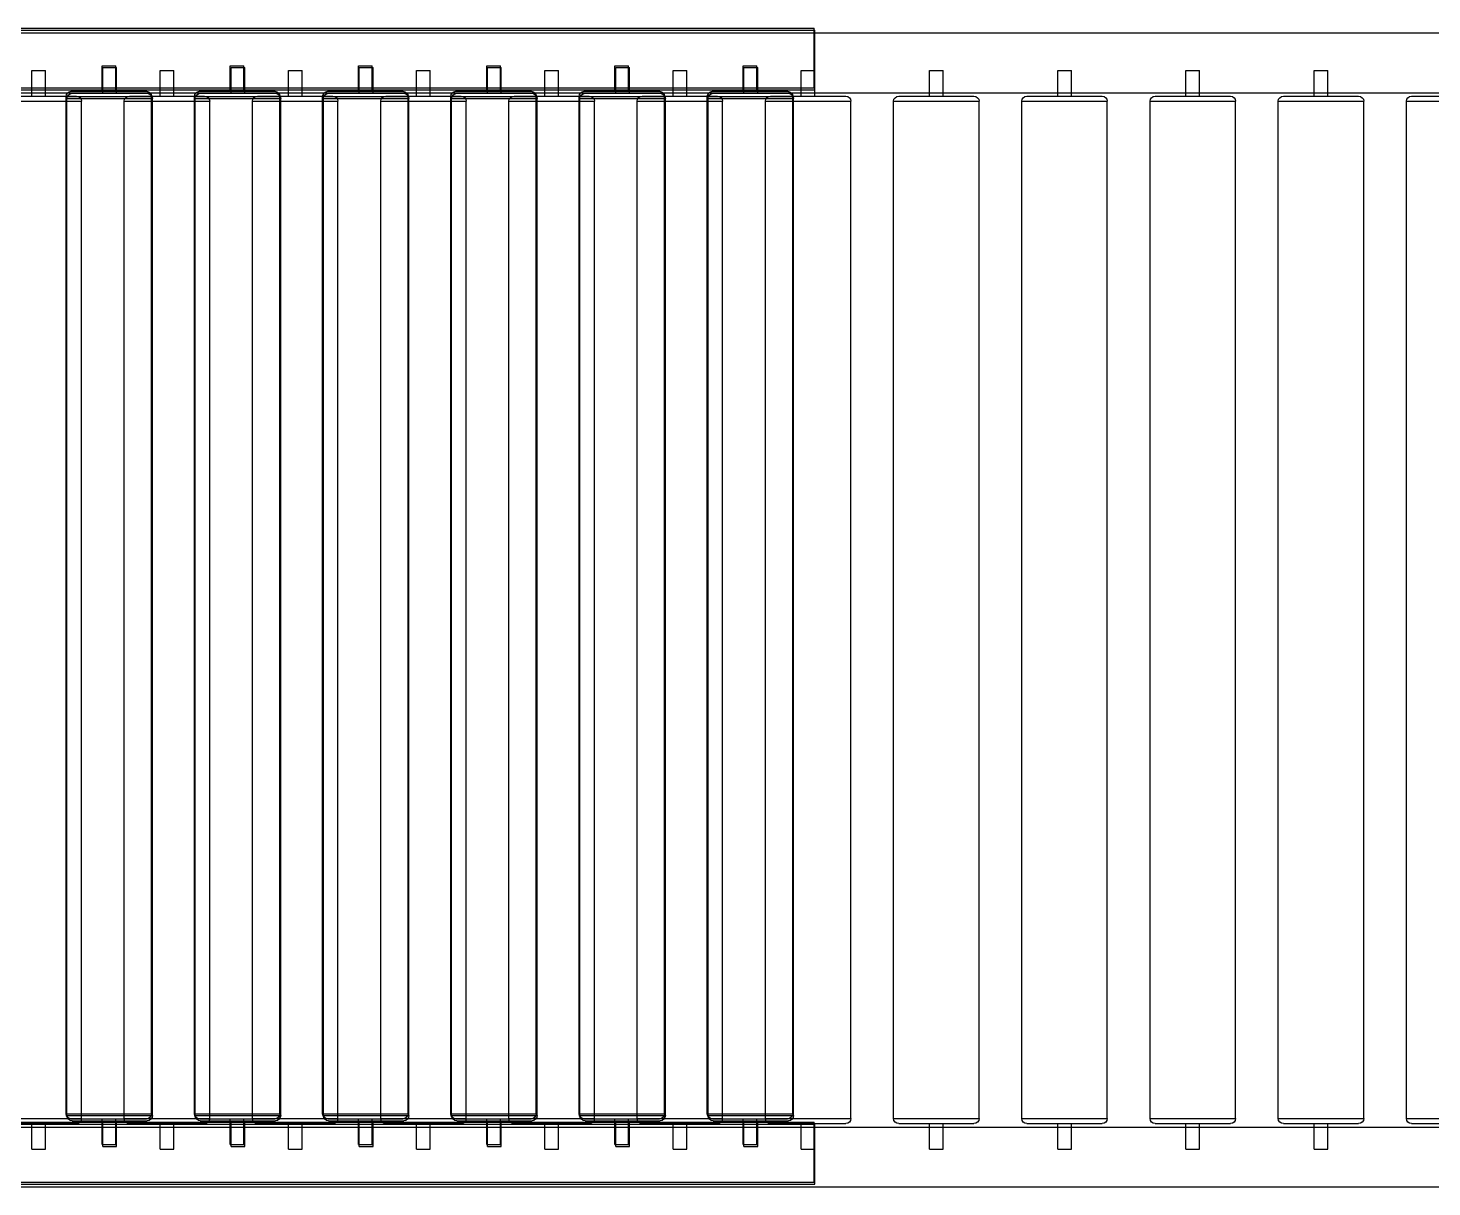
# Model space of a CAD drawing. Header units: inches. Extents: x -116118 to 73671, y 138219 to 302509.
# Drawn here: x -55943 to -54876, y 224357 to 225239 of the extents above; entities that cross this region are included whole.
import ezdxf

# ---------------------------------------------------------------- set-up
doc = ezdxf.new("R2010")
doc.units = ezdxf.units.IN
doc.header["$MEASUREMENT"] = 0
doc.layers.get('0').update_dxf_attribs({"color": 250})

# ---------------------------------------------------------------- blocks, each defined once
blk = doc.blocks.new('ROLLER600')
at = {"color": 254}
for p, q in [((8, 231.77), (3008, 231.77)), ((3008, 231.77), (3008, 196.77)), ((491.5, 209.77), (491.5, 194.77)), ((491.5, 209.77), (499.5, 209.77)), ((499.5, 209.77), (499.5, 194.77)), ((566.5, 209.77), (566.5, 194.77)), ((566.5, 209.77), (574.5, 209.77)), ((574.5, 209.77), (574.5, 194.77)), ((641.5, 209.77), (641.5, 194.77)), ((641.5, 209.77), (649.5, 209.77)), ((649.5, 209.77), (649.5, 194.77)), ((716.5, 209.77), (716.5, 194.77)), ((716.5, 209.77), (724.5, 209.77)), ((724.5, 209.77), (724.5, 194.77)), ((791.5, 209.77), (791.5, 194.77)), ((791.5, 209.77), (799.5, 209.77)), ((799.5, 209.77), (799.5, 194.77)), ((866.5, 209.77), (866.5, 194.77)), ((866.5, 209.77), (874.5, 209.77)), ((874.5, 209.77), (874.5, 194.77)), ((941.5, 209.77), (941.5, 194.77)), ((941.5, 209.77), (949.5, 209.77)), ((949.5, 209.77), (949.5, 194.77)), ((1016.5, 209.77), (1016.5, 194.77)), ((1016.5, 209.77), (1024.5, 209.77)), ((1024.5, 209.77), (1024.5, 194.77)), ((1091.5, 209.77), (1091.5, 194.77)), ((1091.5, 209.77), (1099.5, 209.77)), ((1099.5, 209.77), (1099.5, 194.77)), ((1166.5, 209.77), (1166.5, 194.77)), ((1166.5, 209.77), (1174.5, 209.77)), ((1174.5, 209.77), (1174.5, 194.77)), ((1241.5, 209.77), (1241.5, 194.77)), ((1241.5, 209.77), (1249.5, 209.77)), ((1249.5, 209.77), (1249.5, 194.77)), ((2591.5, 209.77), (2591.5, 194.77)), ((2591.5, 209.77), (2599.5, 209.77)), ((2599.5, 209.77), (2599.5, 194.77)), ((2666.5, 209.77), (2666.5, 194.77)), ((2666.5, 209.77), (2674.5, 209.77)), ((2674.5, 209.77), (2674.5, 194.77)), ((2741.5, 209.77), (2741.5, 194.77)), ((2741.5, 209.77), (2749.5, 209.77)), ((2749.5, 209.77), (2749.5, 194.77)), ((2816.5, 209.77), (2816.5, 194.77)), ((2816.5, 209.77), (2824.5, 209.77)), ((2824.5, 209.77), (2824.5, 194.77)), ((2891.5, 209.77), (2891.5, 194.77)), ((2891.5, 209.77), (2899.5, 209.77)), ((2899.5, 209.77), (2899.5, 194.77)), ((2966.5, 209.77), (2966.5, 194.77)), ((2966.5, 209.77), (2974.5, 209.77)), ((2974.5, 209.77), (2974.5, 194.77)), ((8, 196.77), (3008, 196.77)), ((470.5, 191.77), (520.5, 191.77)), ((473.5, 194.77), (517.5, 194.77)), ((520.5, 191.77), (520.5, -403.23)), ((545.5, 191.77), (595.5, 191.77)), ((545.5, 191.77), (545.5, -403.23)), ((548.5, 194.77), (592.5, 194.77)), ((595.5, 191.77), (595.5, -403.23)), ((620.5, 191.77), (670.5, 191.77)), ((620.5, 191.77), (620.5, -403.23)), ((623.5, 194.77), (667.5, 194.77)), ((670.5, 191.77), (670.5, -403.23)), ((695.5, 191.77), (745.5, 191.77)), ((695.5, 191.77), (695.5, -403.23)), ((698.5, 194.77), (742.5, 194.77)), ((745.5, 191.77), (745.5, -403.23)), ((770.5, 191.77), (820.5, 191.77)), ((770.5, 191.77), (770.5, -403.23)), ((773.5, 194.77), (817.5, 194.77)), ((820.5, 191.77), (820.5, -403.23)), ((845.5, 191.77), (895.5, 191.77)), ((845.5, 191.77), (845.5, -403.23)), ((848.5, 194.77), (892.5, 194.77)), ((895.5, 191.77), (895.5, -403.23)), ((920.5, 191.77), (970.5, 191.77)), ((920.5, 191.77), (920.5, -403.23)), ((923.5, 194.77), (967.5, 194.77)), ((970.5, 191.77), (970.5, -403.23)), ((995.5, 191.77), (1045.5, 191.77)), ((995.5, 191.77), (995.5, -403.23)), ((998.5, 194.77), (1042.5, 194.77)), ((1045.5, 191.77), (1045.5, -403.23)), ((1070.5, 191.77), (1120.5, 191.77)), ((1070.5, 191.77), (1070.5, -403.23)), ((1073.5, 194.77), (1117.5, 194.77)), ((1120.5, 191.77), (1120.5, -403.23)), ((1145.5, 191.77), (1195.5, 191.77)), ((1145.5, 191.77), (1145.5, -403.23)), ((1148.5, 194.77), (1192.5, 194.77)), ((1195.5, 191.77), (1195.5, -403.23)), ((1220.5, 191.77), (1270.5, 191.77)), ((1220.5, 191.77), (1220.5, -403.23)), ((1223.5, 194.77), (1267.5, 194.77)), ((1270.5, 191.77), (1270.5, -403.23)), ((1295.5, 191.77), (1345.5, 191.77)), ((1295.5, 191.77), (1295.5, -403.23)), ((1298.5, 194.77), (1342.5, 194.77)), ((2570.5, 191.77), (2620.5, 191.77)), ((2570.5, 191.77), (2570.5, -403.23)), ((2573.5, 194.77), (2617.5, 194.77)), ((2620.5, 191.77), (2620.5, -403.23)), ((2645.5, 191.77), (2695.5, 191.77)), ((2645.5, 191.77), (2645.5, -403.23)), ((2648.5, 194.77), (2692.5, 194.77)), ((2695.5, 191.77), (2695.5, -403.23)), ((2720.5, 191.77), (2770.5, 191.77)), ((2720.5, 191.77), (2720.5, -403.23)), ((2723.5, 194.77), (2767.5, 194.77)), ((2770.5, 191.77), (2770.5, -403.23)), ((2795.5, 191.77), (2845.5, 191.77)), ((2795.5, 191.77), (2795.5, -403.23)), ((2798.5, 194.77), (2842.5, 194.77)), ((2845.5, 191.77), (2845.5, -403.23)), ((2870.5, 191.77), (2920.5, 191.77)), ((2870.5, 191.77), (2870.5, -403.23)), ((2873.5, 194.77), (2917.5, 194.77)), ((2920.5, 191.77), (2920.5, -403.23)), ((2945.5, 191.77), (2995.5, 191.77)), ((2945.5, 191.77), (2945.5, -403.23)), ((2948.5, 194.77), (2992.5, 194.77)), ((2995.5, 191.77), (2995.5, -403.23)), ((8, -408.23), (3008, -408.23)), ((470.5, -403.23), (520.5, -403.23)), ((473.5, -406.23), (517.5, -406.23)), ((491.5, -406.23), (491.5, -421.23)), ((499.5, -406.23), (499.5, -421.23)), ((545.5, -403.23), (595.5, -403.23)), ((548.5, -406.23), (592.5, -406.23)), ((566.5, -406.23), (566.5, -421.23)), ((574.5, -406.23), (574.5, -421.23)), ((620.5, -403.23), (670.5, -403.23)), ((623.5, -406.23), (667.5, -406.23)), ((641.5, -406.23), (641.5, -421.23)), ((649.5, -406.23), (649.5, -421.23)), ((695.5, -403.23), (745.5, -403.23)), ((698.5, -406.23), (742.5, -406.23)), ((716.5, -406.23), (716.5, -421.23)), ((724.5, -406.23), (724.5, -421.23)), ((770.5, -403.23), (820.5, -403.23)), ((773.5, -406.23), (817.5, -406.23)), ((791.5, -406.23), (791.5, -421.23)), ((799.5, -406.23), (799.5, -421.23)), ((845.5, -403.23), (895.5, -403.23)), ((848.5, -406.23), (892.5, -406.23)), ((866.5, -406.23), (866.5, -421.23)), ((874.5, -406.23), (874.5, -421.23)), ((920.5, -403.23), (970.5, -403.23)), ((923.5, -406.23), (967.5, -406.23)), ((941.5, -406.23), (941.5, -421.23)), ((949.5, -406.23), (949.5, -421.23)), ((995.5, -403.23), (1045.5, -403.23)), ((998.5, -406.23), (1042.5, -406.23)), ((1016.5, -406.23), (1016.5, -421.23)), ((1024.5, -406.23), (1024.5, -421.23)), ((1070.5, -403.23), (1120.5, -403.23)), ((1073.5, -406.23), (1117.5, -406.23)), ((1091.5, -406.23), (1091.5, -421.23)), ((1099.5, -406.23), (1099.5, -421.23)), ((1145.5, -403.23), (1195.5, -403.23)), ((1148.5, -406.23), (1192.5, -406.23)), ((1166.5, -406.23), (1166.5, -421.23)), ((1174.5, -406.23), (1174.5, -421.23)), ((1220.5, -403.23), (1270.5, -403.23)), ((1223.5, -406.23), (1267.5, -406.23)), ((1241.5, -406.23), (1241.5, -421.23)), ((1249.5, -406.23), (1249.5, -421.23)), ((1295.5, -403.23), (1345.5, -403.23)), ((1298.5, -406.23), (1342.5, -406.23)), ((2570.5, -403.23), (2620.5, -403.23)), ((2573.5, -406.23), (2617.5, -406.23)), ((2591.5, -406.23), (2591.5, -421.23)), ((2599.5, -406.23), (2599.5, -421.23)), ((2645.5, -403.23), (2695.5, -403.23)), ((2648.5, -406.23), (2692.5, -406.23)), ((2666.5, -406.23), (2666.5, -421.23)), ((2674.5, -406.23), (2674.5, -421.23)), ((2720.5, -403.23), (2770.5, -403.23)), ((2723.5, -406.23), (2767.5, -406.23)), ((2741.5, -406.23), (2741.5, -421.23)), ((2749.5, -406.23), (2749.5, -421.23)), ((2795.5, -403.23), (2845.5, -403.23)), ((2798.5, -406.23), (2842.5, -406.23)), ((2816.5, -406.23), (2816.5, -421.23)), ((2824.5, -406.23), (2824.5, -421.23)), ((2870.5, -403.23), (2920.5, -403.23)), ((2873.5, -406.23), (2917.5, -406.23)), ((2891.5, -406.23), (2891.5, -421.23)), ((2899.5, -406.23), (2899.5, -421.23)), ((2945.5, -403.23), (2995.5, -403.23)), ((2948.5, -406.23), (2992.5, -406.23)), ((2966.5, -406.23), (2966.5, -421.23)), ((2974.5, -406.23), (2974.5, -421.23)), ((3008, -408.23), (3008, -443.23)), ((491.5, -421.23), (499.5, -421.23)), ((566.5, -421.23), (574.5, -421.23)), ((641.5, -421.23), (649.5, -421.23)), ((716.5, -421.23), (724.5, -421.23)), ((791.5, -421.23), (799.5, -421.23)), ((866.5, -421.23), (874.5, -421.23)), ((941.5, -421.23), (949.5, -421.23)), ((1016.5, -421.23), (1024.5, -421.23)), ((1091.5, -421.23), (1099.5, -421.23)), ((1166.5, -421.23), (1174.5, -421.23)), ((1241.5, -421.23), (1249.5, -421.23)), ((2591.5, -421.23), (2599.5, -421.23)), ((2666.5, -421.23), (2674.5, -421.23)), ((2741.5, -421.23), (2749.5, -421.23)), ((2816.5, -421.23), (2824.5, -421.23)), ((2891.5, -421.23), (2899.5, -421.23)), ((2966.5, -421.23), (2974.5, -421.23)), ((8, -443.23), (3008, -443.23))]:
    blk.add_line(p, q, dxfattribs=at)
for centre, start, end in [((517.5, 191.77), 0, 90), ((548.5, 191.77), 90, 180), ((592.5, 191.77), 0, 90), ((623.5, 191.77), 90, 180), ((667.5, 191.77), 0, 90), ((698.5, 191.77), 90, 180), ((742.5, 191.77), 0, 90), ((773.5, 191.77), 90, 180), ((817.5, 191.77), 0, 90), ((848.5, 191.77), 90, 180), ((892.5, 191.77), 0, 90), ((923.5, 191.77), 90, 180), ((967.5, 191.77), 0, 90), ((998.5, 191.77), 90, 180), ((1042.5, 191.77), 0, 90), ((1073.5, 191.77), 90, 180), ((1117.5, 191.77), 0, 90), ((1148.5, 191.77), 90, 180), ((1192.5, 191.77), 0, 90), ((1223.5, 191.77), 90, 180), ((1267.5, 191.77), 0, 90), ((1298.5, 191.77), 90, 180), ((2573.5, 191.77), 90, 180), ((2617.5, 191.77), 0, 90), ((2648.5, 191.77), 90, 180), ((2692.5, 191.77), 0, 90), ((2723.5, 191.77), 90, 180), ((2767.5, 191.77), 0, 90), ((2798.5, 191.77), 90, 180), ((2842.5, 191.77), 0, 90), ((2873.5, 191.77), 90, 180), ((2917.5, 191.77), 0, 90), ((2948.5, 191.77), 90, 180), ((2992.5, 191.77), 0, 90), ((517.5, -403.23), 270, 0), ((548.5, -403.23), 180, 270), ((592.5, -403.23), 270, 0), ((623.5, -403.23), 180, 270), ((667.5, -403.23), 270, 0), ((698.5, -403.23), 180, 270), ((742.5, -403.23), 270, 0), ((773.5, -403.23), 180, 270), ((817.5, -403.23), 270, 0), ((848.5, -403.23), 180, 270), ((892.5, -403.23), 270, 0), ((923.5, -403.23), 180, 270), ((967.5, -403.23), 270, 0), ((998.5, -403.23), 180, 270), ((1042.5, -403.23), 270, 0), ((1073.5, -403.23), 180, 270), ((1117.5, -403.23), 270, 0), ((1148.5, -403.23), 180, 270), ((1192.5, -403.23), 270, 0), ((1223.5, -403.23), 180, 270), ((1267.5, -403.23), 270, 0), ((1298.5, -403.23), 180, 270), ((2573.5, -403.23), 180, 270), ((2617.5, -403.23), 270, 0), ((2648.5, -403.23), 180, 270), ((2692.5, -403.23), 270, 0), ((2723.5, -403.23), 180, 270), ((2767.5, -403.23), 270, 0), ((2798.5, -403.23), 180, 270), ((2842.5, -403.23), 270, 0), ((2873.5, -403.23), 180, 270), ((2917.5, -403.23), 270, 0), ((2948.5, -403.23), 180, 270), ((2992.5, -403.23), 270, 0)]:
    blk.add_arc(centre, 3, start, end, dxfattribs=at)
blk = doc.blocks.new('SETUP')
at = {"color": 3, "xscale": -1}
for p in [(46198.79, -1866.92), (48257.29, -1868.62), (48257.77, -1869.76)]:
    blk.add_blockref('ROLLER600', p, dxfattribs=at)

msp = doc.modelspace()

# ---------------------------------------------------------------- block references
at = {"xscale": 1.3, "yscale": 1.3, "zscale": 1.3, "rotation": 180}
msp.add_blockref('SETUP', (3479.3, 222231.7), dxfattribs=at)

doc.saveas('drawing.dxf')
